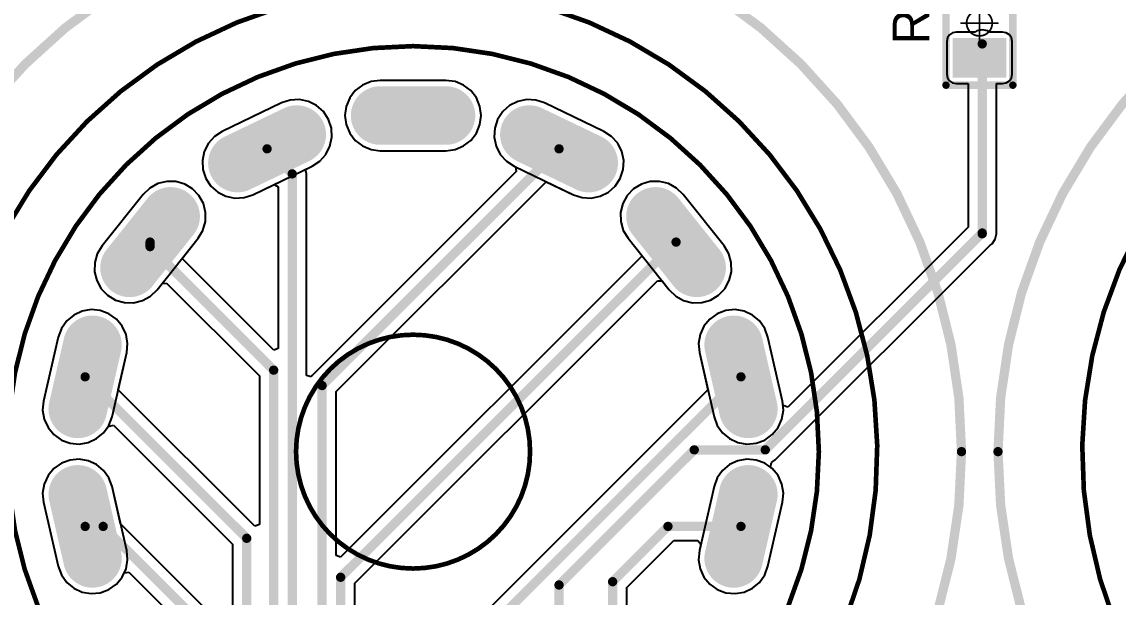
# Model space of a CAD drawing. Header units: millimetres. Extents: x 0.99 to 9.85, y 0.8 to 4.18.
# Drawn here: x 4.26 to 5.44, y 2.91 to 3.53 of the extents above; entities that cross this region are included whole.
import ezdxf

# ---------------------------------------------------------------- set-up
doc = ezdxf.new("R2010")
doc.units = ezdxf.units.MM
doc.header["$MEASUREMENT"] = 0
for name, color, linetype in [('BottomLayer', 5, 'Continuous'), ('BottomSolder', 6, 'Continuous'), ('Mechanical15', 56, 'Continuous'), ('MultiLayer', 9, 'Continuous'), ('PadHoleLayer', 156, 'Continuous'), ('TopLayer', 1, 'Continuous'), ('TopOverlay', 2, 'Continuous'), ('TopPaste', 8, 'Continuous'), ('TopSolder', 216, 'Continuous')]:
    doc.layers.add(name, color=color, linetype=linetype)

# ---------------------------------------------------------------- blocks, each defined once
blk = doc.blocks.new('R_0805_L_77')
at = {"layer": 'Mechanical15'}
for points, const_width in [([(0.0138, 0, 1), (-0.0138, 0, 1)], 0.00197), ([(-0.0005, 0.0197, 1), (0.0005, 0.0197, 1)], 0.000984), ([(-0.0202, 0, 1), (-0.0192, 0, 1)], 0.000984), ([(-0.0143, 0, 1), (-0.0133, 0, 1)], 0.000984), ([(0.0133, 0, 1), (0.0143, 0, 1)], 0.000984), ([(0.0192, 0, 1), (0.0202, 0, 1)], 0.000984), ([(-0.0005, -0.0197, 1), (0.0005, -0.0197, 1)], 0.000984)]:
    blk.add_lwpolyline(points, format="xyb", close=True, dxfattribs=dict(at, const_width=const_width))
at = {"layer": 'Mechanical15', "const_width": 0.00197}
for points in [[(0, 0.0197), (0, -0.0197)], [(-0.0197, 0), (0.0197, 0)]]:
    blk.add_lwpolyline(points, dxfattribs=at)
at = {"layer": 'TopLayer'}
for points in [[(-0.0199, -0.025), (-0.0199, 0.025), (-0.0549, -0.025), (-0.0549, 0.025)], [(0.0549, -0.025), (0.0549, 0.025), (0.0199, -0.025), (0.0199, 0.025)]]:
    blk.add_solid(points, dxfattribs=at)
at = {"layer": 'TopOverlay', "const_width": 0.008}
for points in [[(-0.0669, 0.036), (0.0669, 0.036)], [(-0.0669, 0.036), (-0.0669, -0.036)], [(0.0669, 0.036), (0.0669, -0.036)], [(-0.0669, -0.036), (0.0669, -0.036)]]:
    blk.add_lwpolyline(points, dxfattribs=at)
at = {"layer": 'TopOverlay', "const_width": 0.004}
for points in [[(-0.0689, 0.036, 1), (-0.0649, 0.036, 1)], [(-0.0689, 0.036, 1), (-0.0649, 0.036, 1)], [(0.0649, 0.036, 1), (0.0689, 0.036, 1)], [(0.0649, 0.036, 1), (0.0689, 0.036, 1)], [(-0.0689, -0.036, 1), (-0.0649, -0.036, 1)], [(-0.0689, -0.036, 1), (-0.0649, -0.036, 1)], [(0.0649, -0.036, 1), (0.0689, -0.036, 1)], [(0.0649, -0.036, 1), (0.0689, -0.036, 1)]]:
    blk.add_lwpolyline(points, format="xyb", close=True, dxfattribs=at)
at = {"layer": 'TopPaste'}
for points in [[(-0.0199, -0.025), (-0.0199, 0.025), (-0.0549, -0.025), (-0.0549, 0.025)], [(0.0549, -0.025), (0.0549, 0.025), (0.0199, -0.025), (0.0199, 0.025)]]:
    blk.add_solid(points, dxfattribs=at)
at = {"layer": 'TopSolder'}
for points in [[(-0.0159, -0.029), (-0.0159, 0.029), (-0.0589, -0.029), (-0.0589, 0.029)], [(0.0589, -0.029), (0.0589, 0.029), (0.0159, -0.029), (0.0159, 0.029)]]:
    blk.add_solid(points, dxfattribs=at)
blk = doc.blocks.new('QS30_1_98')
at = {"layer": 'BottomLayer', "const_width": 0.0551}
for points in [[(-0.0354, 0.3622), (0.0354, 0.3622)], [(-0.1252, 0.3417), (-0.1891, 0.311)], [(0.1252, 0.3417), (0.1891, 0.311)], [(-0.2611, 0.2535), (-0.3053, 0.1981)], [(0.2611, 0.2535), (0.3053, 0.1981)], [(-0.3452, 0.1151), (-0.361, 0.0461)], [(0.3452, 0.1151), (0.361, 0.0461)], [(-0.361, -0.0461), (-0.3452, -0.1151)], [(0.361, -0.0461), (0.3452, -0.1151)]]:
    blk.add_lwpolyline(points, dxfattribs=at)
at = {"layer": 'BottomLayer', "const_width": 0.0276}
for points in [[(-0.0492, 0.3622, 1), (-0.0217, 0.3622, 1)], [(0.0217, 0.3622, 1), (0.0492, 0.3622, 1)], [(-0.139, 0.3417, 1), (-0.1115, 0.3417, 1)], [(0.1115, 0.3417, 1), (0.139, 0.3417, 1)], [(-0.2029, 0.311, 1), (-0.1753, 0.311, 1)], [(0.1753, 0.311, 1), (0.2029, 0.311, 1)], [(-0.2749, 0.2535, 1), (-0.2473, 0.2535, 1)], [(0.2473, 0.2535, 1), (0.2749, 0.2535, 1)], [(-0.3191, 0.1981, 1), (-0.2915, 0.1981, 1)], [(0.2915, 0.1981, 1), (0.3191, 0.1981, 1)], [(-0.359, 0.1151, 1), (-0.3315, 0.1151, 1)], [(0.3315, 0.1151, 1), (0.359, 0.1151, 1)], [(-0.3748, 0.0461, 1), (-0.3472, 0.0461, 1)], [(0.3472, 0.0461, 1), (0.3748, 0.0461, 1)], [(-0.3748, -0.0461, 1), (-0.3472, -0.0461, 1)], [(0.3472, -0.0461, 1), (0.3748, -0.0461, 1)], [(-0.359, -0.1151, 1), (-0.3315, -0.1151, 1)], [(0.3315, -0.1151, 1), (0.359, -0.1151, 1)]]:
    blk.add_lwpolyline(points, format="xyb", close=True, dxfattribs=at)
at = {"layer": 'BottomSolder', "const_width": 0.0631}
for points in [[(-0.0354, 0.3622), (0.0354, 0.3622)], [(-0.1252, 0.3417), (-0.1891, 0.311)], [(0.1252, 0.3417), (0.1891, 0.311)], [(-0.2611, 0.2535), (-0.3053, 0.1981)], [(0.2611, 0.2535), (0.3053, 0.1981)], [(-0.3452, 0.1151), (-0.361, 0.0461)], [(0.3452, 0.1151), (0.361, 0.0461)], [(-0.361, -0.0461), (-0.3452, -0.1151)], [(0.361, -0.0461), (0.3452, -0.1151)]]:
    blk.add_lwpolyline(points, dxfattribs=at)
at = {"layer": 'BottomSolder', "const_width": 0.0316}
for points in [[(-0.0512, 0.3622, 1), (-0.0197, 0.3622, 1)], [(0.0197, 0.3622, 1), (0.0512, 0.3622, 1)], [(-0.141, 0.3417, 1), (-0.1095, 0.3417, 1)], [(0.1095, 0.3417, 1), (0.141, 0.3417, 1)], [(-0.2049, 0.311, 1), (-0.1733, 0.311, 1)], [(0.1733, 0.311, 1), (0.2049, 0.311, 1)], [(-0.2769, 0.2535, 1), (-0.2453, 0.2535, 1)], [(0.2453, 0.2535, 1), (0.2769, 0.2535, 1)], [(-0.3211, 0.1981, 1), (-0.2895, 0.1981, 1)], [(0.2895, 0.1981, 1), (0.3211, 0.1981, 1)], [(-0.361, 0.1151, 1), (-0.3295, 0.1151, 1)], [(0.3295, 0.1151, 1), (0.361, 0.1151, 1)], [(-0.3768, 0.0461, 1), (-0.3452, 0.0461, 1)], [(0.3452, 0.0461, 1), (0.3768, 0.0461, 1)], [(-0.3768, -0.0461, 1), (-0.3452, -0.0461, 1)], [(0.3452, -0.0461, 1), (0.3768, -0.0461, 1)], [(-0.361, -0.1151, 1), (-0.3295, -0.1151, 1)], [(0.3295, -0.1151, 1), (0.361, -0.1151, 1)]]:
    blk.add_lwpolyline(points, format="xyb", close=True, dxfattribs=at)
at = {"layer": 'MultiLayer', "const_width": 0.0551}
for points in [[(-0.0354, 0.3622), (0.0354, 0.3622)], [(-0.1252, 0.3417), (-0.1891, 0.311)], [(0.1252, 0.3417), (0.1891, 0.311)], [(-0.2611, 0.2535), (-0.3053, 0.1981)], [(0.2611, 0.2535), (0.3053, 0.1981)], [(-0.3452, 0.1151), (-0.361, 0.0461)], [(0.3452, 0.1151), (0.361, 0.0461)], [(-0.361, -0.0461), (-0.3452, -0.1151)], [(0.361, -0.0461), (0.3452, -0.1151)]]:
    blk.add_lwpolyline(points, dxfattribs=at)
at = {"layer": 'MultiLayer', "const_width": 0.0276}
for points in [[(-0.0492, 0.3622, 1), (-0.0217, 0.3622, 1)], [(0.0217, 0.3622, 1), (0.0492, 0.3622, 1)], [(-0.139, 0.3417, 1), (-0.1115, 0.3417, 1)], [(0.1115, 0.3417, 1), (0.139, 0.3417, 1)], [(-0.2029, 0.311, 1), (-0.1753, 0.311, 1)], [(0.1753, 0.311, 1), (0.2029, 0.311, 1)], [(-0.2749, 0.2535, 1), (-0.2473, 0.2535, 1)], [(0.2473, 0.2535, 1), (0.2749, 0.2535, 1)], [(-0.3191, 0.1981, 1), (-0.2915, 0.1981, 1)], [(0.2915, 0.1981, 1), (0.3191, 0.1981, 1)], [(-0.359, 0.1151, 1), (-0.3315, 0.1151, 1)], [(0.3315, 0.1151, 1), (0.359, 0.1151, 1)], [(-0.3748, 0.0461, 1), (-0.3472, 0.0461, 1)], [(0.3472, 0.0461, 1), (0.3748, 0.0461, 1)], [(-0.3748, -0.0461, 1), (-0.3472, -0.0461, 1)], [(0.3472, -0.0461, 1), (0.3748, -0.0461, 1)], [(-0.359, -0.1151, 1), (-0.3315, -0.1151, 1)], [(0.3315, -0.1151, 1), (0.359, -0.1151, 1)]]:
    blk.add_lwpolyline(points, format="xyb", close=True, dxfattribs=at)
at = {"layer": 'PadHoleLayer', "const_width": 0.00787}
for points in [[(0.0374, 0.3504), (-0.0374, 0.3504, -1), (-0.0374, 0.374), (0.0374, 0.374, -1)], [(-0.196, 0.3207), (-0.1286, 0.3532, -1), (-0.1183, 0.3319), (-0.1857, 0.2995, -1)], [(0.1857, 0.2995), (0.1183, 0.3319, -1), (0.1286, 0.3532), (0.196, 0.3207, -1)], [(-0.3157, 0.204), (-0.2691, 0.2624, -1), (-0.2506, 0.2477), (-0.2973, 0.1892, -1)], [(0.2973, 0.1892), (0.2506, 0.2477, -1), (0.2691, 0.2624), (0.3157, 0.204, -1)], [(-0.373, 0.0468), (-0.3563, 0.1197, -1), (-0.3333, 0.1144), (-0.3499, 0.0415, -1)], [(0.3521, 0.0414), (0.3314, 0.1133, -1), (0.3541, 0.1198), (0.3748, 0.0479, -1)], [(-0.3563, -0.1197), (-0.373, -0.0468, -1), (-0.3499, -0.0415), (-0.3333, -0.1144, -1)], [(0.3333, -0.1144), (0.3499, -0.0415, -1), (0.373, -0.0468), (0.3563, -0.1197, -1)]]:
    blk.add_lwpolyline(points, format="xyb", close=True, dxfattribs=at)
at = {"layer": 'TopLayer', "const_width": 0.0551}
for points in [[(-0.0354, 0.3622), (0.0354, 0.3622)], [(-0.1252, 0.3417), (-0.1891, 0.311)], [(0.1252, 0.3417), (0.1891, 0.311)], [(-0.2611, 0.2535), (-0.3053, 0.1981)], [(0.2611, 0.2535), (0.3053, 0.1981)], [(-0.3452, 0.1151), (-0.361, 0.0461)], [(0.3452, 0.1151), (0.361, 0.0461)], [(-0.361, -0.0461), (-0.3452, -0.1151)], [(0.361, -0.0461), (0.3452, -0.1151)]]:
    blk.add_lwpolyline(points, dxfattribs=at)
at = {"layer": 'TopLayer', "const_width": 0.0276}
for points in [[(-0.0492, 0.3622, 1), (-0.0217, 0.3622, 1)], [(0.0217, 0.3622, 1), (0.0492, 0.3622, 1)], [(-0.139, 0.3417, 1), (-0.1115, 0.3417, 1)], [(0.1115, 0.3417, 1), (0.139, 0.3417, 1)], [(-0.2029, 0.311, 1), (-0.1753, 0.311, 1)], [(0.1753, 0.311, 1), (0.2029, 0.311, 1)], [(-0.2749, 0.2535, 1), (-0.2473, 0.2535, 1)], [(0.2473, 0.2535, 1), (0.2749, 0.2535, 1)], [(-0.3191, 0.1981, 1), (-0.2915, 0.1981, 1)], [(0.2915, 0.1981, 1), (0.3191, 0.1981, 1)], [(-0.359, 0.1151, 1), (-0.3315, 0.1151, 1)], [(0.3315, 0.1151, 1), (0.359, 0.1151, 1)], [(-0.3748, 0.0461, 1), (-0.3472, 0.0461, 1)], [(0.3472, 0.0461, 1), (0.3748, 0.0461, 1)], [(-0.3748, -0.0461, 1), (-0.3472, -0.0461, 1)], [(0.3472, -0.0461, 1), (0.3748, -0.0461, 1)], [(-0.359, -0.1151, 1), (-0.3315, -0.1151, 1)], [(0.3315, -0.1151, 1), (0.359, -0.1151, 1)]]:
    blk.add_lwpolyline(points, format="xyb", close=True, dxfattribs=at)
at = {"layer": 'TopOverlay'}
for points, const_width in [([(0.5906, 0, 1), (-0.5906, 0, 1)], 0.01), ([(0.437, 0, 1), (-0.437, 0, 1)], 0.005), ([(0.126, 0, 1), (-0.126, 0, 1)], 0.005), ([(-0.1272, 0, 1), (-0.1247, 0, 1)], 0.0025), ([(0.1247, 0, 1), (0.1272, 0, 1)], 0.0025), ([(0.4358, 0, 1), (0.4383, 0, 1)], 0.0025), ([(0.5881, 0, 1), (0.5931, 0, 1)], 0.005)]:
    blk.add_lwpolyline(points, format="xyb", close=True, dxfattribs=dict(at, const_width=const_width))
at = {"layer": 'TopOverlay', "const_width": 0.005}
blk.add_lwpolyline([(-0.1569, -0.4747, -6.211314), (0.1569, -0.4747)], format="xyb", dxfattribs=at)
at = {"layer": 'TopSolder', "const_width": 0.0631}
for points in [[(-0.0354, 0.3622), (0.0354, 0.3622)], [(-0.1252, 0.3417), (-0.1891, 0.311)], [(0.1252, 0.3417), (0.1891, 0.311)], [(-0.2611, 0.2535), (-0.3053, 0.1981)], [(0.2611, 0.2535), (0.3053, 0.1981)], [(-0.3452, 0.1151), (-0.361, 0.0461)], [(0.3452, 0.1151), (0.361, 0.0461)], [(-0.361, -0.0461), (-0.3452, -0.1151)], [(0.361, -0.0461), (0.3452, -0.1151)]]:
    blk.add_lwpolyline(points, dxfattribs=at)
at = {"layer": 'TopSolder', "const_width": 0.0316}
for points in [[(-0.0512, 0.3622, 1), (-0.0197, 0.3622, 1)], [(0.0197, 0.3622, 1), (0.0512, 0.3622, 1)], [(-0.141, 0.3417, 1), (-0.1095, 0.3417, 1)], [(0.1095, 0.3417, 1), (0.141, 0.3417, 1)], [(-0.2049, 0.311, 1), (-0.1733, 0.311, 1)], [(0.1733, 0.311, 1), (0.2049, 0.311, 1)], [(-0.2769, 0.2535, 1), (-0.2453, 0.2535, 1)], [(0.2453, 0.2535, 1), (0.2769, 0.2535, 1)], [(-0.3211, 0.1981, 1), (-0.2895, 0.1981, 1)], [(0.2895, 0.1981, 1), (0.3211, 0.1981, 1)], [(-0.361, 0.1151, 1), (-0.3295, 0.1151, 1)], [(0.3295, 0.1151, 1), (0.361, 0.1151, 1)], [(-0.3768, 0.0461, 1), (-0.3452, 0.0461, 1)], [(0.3452, 0.0461, 1), (0.3768, 0.0461, 1)], [(-0.3768, -0.0461, 1), (-0.3452, -0.0461, 1)], [(0.3452, -0.0461, 1), (0.3768, -0.0461, 1)], [(-0.361, -0.1151, 1), (-0.3295, -0.1151, 1)], [(0.3295, -0.1151, 1), (0.361, -0.1151, 1)]]:
    blk.add_lwpolyline(points, format="xyb", close=True, dxfattribs=at)
blk = doc.blocks.new('QS30_1_99')
at = {"layer": 'TopOverlay'}
for points, const_width in [([(0.5906, 0, 1), (-0.5906, 0, 1)], 0.01), ([(-0.5931, 0, 1), (-0.5881, 0, 1)], 0.005)]:
    blk.add_lwpolyline(points, format="xyb", close=True, dxfattribs=dict(at, const_width=const_width))
at = {"layer": 'TopOverlay', "const_width": 0.005}
blk.add_lwpolyline([(-0.1569, -0.4747, -6.211314), (0.1569, -0.4747)], format="xyb", dxfattribs=at)

msp = doc.modelspace()

# ---------------------------------------------------------------- linework, layer by layer
at = {"layer": 'BottomLayer'}
for p, q in [((4.6267, 3.4622), (4.6189, 3.4562)), ((4.6359, 3.466), (4.6267, 3.4622)), ((4.6457, 3.4673), (4.6359, 3.466)), ((4.7165, 3.4673), (4.6457, 3.4673)), ((4.7263, 3.466), (4.7165, 3.4673)), ((4.7355, 3.4622), (4.7263, 3.466)), ((4.7433, 3.4562), (4.7355, 3.4622)), ((4.6129, 3.4483), (4.6091, 3.4392)), ((4.6189, 3.4562), (4.6129, 3.4483)), ((4.7493, 3.4483), (4.7433, 3.4562)), ((4.7531, 3.4392), (4.7493, 3.4483)), ((4.5394, 3.443), (4.4756, 3.4123)), ((4.5488, 3.4461), (4.5394, 3.443)), ((4.5587, 3.4467), (4.5488, 3.4461)), ((4.5684, 3.4446), (4.5587, 3.4467)), ((4.5772, 3.4402), (4.5684, 3.4446)), ((4.5846, 3.4336), (4.5772, 3.4402)), ((4.6091, 3.4392), (4.6078, 3.4294)), ((4.7544, 3.4294), (4.7531, 3.4392)), ((4.785, 3.4402), (4.7776, 3.4336)), ((4.7938, 3.4446), (4.785, 3.4402)), ((4.8035, 3.4467), (4.7938, 3.4446)), ((4.8134, 3.4461), (4.8035, 3.4467)), ((4.8228, 3.443), (4.8134, 3.4461)), ((4.8866, 3.4123), (4.8228, 3.443)), ((4.59, 3.4253), (4.5846, 3.4336)), ((4.5931, 3.4159), (4.59, 3.4253)), ((4.6078, 3.4294), (4.6091, 3.4196)), ((4.7531, 3.4196), (4.7544, 3.4294)), ((4.7722, 3.4253), (4.7691, 3.4159)), ((4.7776, 3.4336), (4.7722, 3.4253)), ((4.4756, 3.4123), (4.4673, 3.4068)), ((4.5936, 3.4061), (4.5931, 3.4159)), ((4.6091, 3.4196), (4.6129, 3.4104)), ((4.7493, 3.4104), (4.7531, 3.4196)), ((4.7691, 3.4159), (4.7686, 3.4061)), ((4.8949, 3.4068), (4.8866, 3.4123)), ((4.4673, 3.4068), (4.4607, 3.3995)), ((4.5916, 3.3964), (4.5936, 3.4061)), ((4.6129, 3.4104), (4.6189, 3.4026)), ((4.6189, 3.4026), (4.6267, 3.3966)), ((4.7355, 3.3966), (4.7433, 3.4026)), ((4.7433, 3.4026), (4.7493, 3.4104)), ((4.7686, 3.4061), (4.7706, 3.3964)), ((4.9015, 3.3995), (4.8949, 3.4068)), ((4.4563, 3.3906), (4.4542, 3.381)), ((4.4607, 3.3995), (4.4563, 3.3906)), ((4.5872, 3.3875), (4.5916, 3.3964)), ((4.6267, 3.3966), (4.6359, 3.3928)), ((4.6359, 3.3928), (4.6457, 3.3915)), ((4.6457, 3.3915), (4.7165, 3.3915)), ((4.7165, 3.3915), (4.7263, 3.3928)), ((4.7263, 3.3928), (4.7355, 3.3966)), ((4.7706, 3.3964), (4.775, 3.3875)), ((4.9059, 3.3906), (4.9015, 3.3995)), ((4.908, 3.381), (4.9059, 3.3906)), ((4.4542, 3.381), (4.4548, 3.3711)), ((4.5723, 3.3748), (4.5806, 3.3802)), ((4.5806, 3.3802), (4.5872, 3.3875)), ((4.775, 3.3875), (4.7816, 3.3802)), ((4.7816, 3.3802), (4.7899, 3.3748)), ((4.9074, 3.3711), (4.908, 3.381)), ((4.4548, 3.3711), (4.4579, 3.3617)), ((4.5085, 3.344), (4.5723, 3.3748)), ((4.7899, 3.3748), (4.8537, 3.344)), ((4.9043, 3.3617), (4.9074, 3.3711)), ((4.4062, 3.356), (4.3975, 3.3512)), ((4.4158, 3.3584), (4.4062, 3.356)), ((4.4257, 3.3582), (4.4158, 3.3584)), ((4.4352, 3.3554), (4.4257, 3.3582)), ((4.4436, 3.3503), (4.4352, 3.3554)), ((4.4579, 3.3617), (4.4633, 3.3534)), ((4.4633, 3.3534), (4.4707, 3.3468)), ((4.8915, 3.3468), (4.8989, 3.3534)), ((4.8989, 3.3534), (4.9043, 3.3617)), ((4.927, 3.3554), (4.9186, 3.3503)), ((4.9365, 3.3582), (4.927, 3.3554)), ((4.9464, 3.3584), (4.9365, 3.3582)), ((4.956, 3.356), (4.9464, 3.3584)), ((4.9647, 3.3512), (4.956, 3.356)), ((4.3904, 3.3443), (4.3462, 3.2889)), ((4.3975, 3.3512), (4.3904, 3.3443)), ((4.4505, 3.3432), (4.4436, 3.3503)), ((4.4553, 3.3345), (4.4505, 3.3432)), ((4.4707, 3.3468), (4.4795, 3.3424)), ((4.4795, 3.3424), (4.4892, 3.3404)), ((4.4892, 3.3404), (4.4991, 3.3409)), ((4.4991, 3.3409), (4.5085, 3.344)), ((4.8537, 3.344), (4.8631, 3.3409)), ((4.8631, 3.3409), (4.873, 3.3404)), ((4.873, 3.3404), (4.8827, 3.3424)), ((4.8827, 3.3424), (4.8915, 3.3468)), ((4.9117, 3.3432), (4.9069, 3.3345)), ((4.9186, 3.3503), (4.9117, 3.3432)), ((4.9718, 3.3443), (4.9647, 3.3512)), ((5.016, 3.2889), (4.9718, 3.3443)), ((4.4577, 3.3249), (4.4553, 3.3345)), ((4.9069, 3.3345), (4.9045, 3.3249)), ((4.4575, 3.3151), (4.4577, 3.3249)), ((4.9045, 3.3249), (4.9047, 3.3151)), ((4.4496, 3.2971), (4.4547, 3.3056)), ((4.4547, 3.3056), (4.4575, 3.3151)), ((4.9047, 3.3151), (4.9075, 3.3056)), ((4.9075, 3.3056), (4.9126, 3.2971)), ((4.4054, 3.2417), (4.4496, 3.2971)), ((4.9126, 3.2971), (4.9568, 3.2417)), ((4.3462, 3.2889), (4.3411, 3.2805)), ((5.0211, 3.2805), (5.016, 3.2889)), ((4.3384, 3.2709), (4.3382, 3.2611)), ((4.3411, 3.2805), (4.3384, 3.2709)), ((5.0238, 3.2709), (5.0211, 3.2805)), ((5.024, 3.2611), (5.0238, 3.2709)), ((4.3382, 3.2611), (4.3406, 3.2515)), ((5.0216, 3.2515), (5.024, 3.2611)), ((4.3406, 3.2515), (4.3453, 3.2428)), ((5.0169, 3.2428), (5.0216, 3.2515)), ((4.3453, 3.2428), (4.3522, 3.2357)), ((4.3522, 3.2357), (4.3607, 3.2306)), ((4.3897, 3.23), (4.3983, 3.2348)), ((4.3983, 3.2348), (4.4054, 3.2417)), ((4.9568, 3.2417), (4.9639, 3.2348)), ((4.9639, 3.2348), (4.9725, 3.23)), ((5.0015, 3.2306), (5.01, 3.2357)), ((5.01, 3.2357), (5.0169, 3.2428)), ((4.3607, 3.2306), (4.3702, 3.2278)), ((4.3702, 3.2278), (4.3801, 3.2277)), ((4.3801, 3.2277), (4.3897, 3.23)), ((4.9725, 3.23), (4.9821, 3.2277)), ((4.9821, 3.2277), (4.992, 3.2278)), ((4.992, 3.2278), (5.0015, 3.2306)), ((4.3157, 3.2144), (4.3081, 3.2081)), ((4.3247, 3.2185), (4.3157, 3.2144)), ((4.3344, 3.2202), (4.3247, 3.2185)), ((4.3443, 3.2192), (4.3344, 3.2202)), ((4.3536, 3.2158), (4.3443, 3.2192)), ((4.3616, 3.2101), (4.3536, 3.2158)), ((5.0086, 3.2158), (5.0006, 3.2101)), ((5.0179, 3.2192), (5.0086, 3.2158)), ((5.0278, 3.2202), (5.0179, 3.2192)), ((5.0375, 3.2185), (5.0278, 3.2202)), ((5.0465, 3.2144), (5.0375, 3.2185)), ((5.0541, 3.2081), (5.0465, 3.2144)), ((4.3024, 3.2), (4.2989, 3.1907)), ((4.3081, 3.2081), (4.3024, 3.2)), ((4.3679, 3.2025), (4.3616, 3.2101)), ((4.3721, 3.1935), (4.3679, 3.2025)), ((4.9943, 3.2025), (4.9901, 3.1935)), ((5.0006, 3.2101), (4.9943, 3.2025)), ((5.0598, 3.2), (5.0541, 3.2081)), ((5.0633, 3.1907), (5.0598, 3.2)), ((4.2989, 3.1907), (4.2832, 3.1217)), ((4.3737, 3.1837), (4.3721, 3.1935)), ((4.9901, 3.1935), (4.9885, 3.1837)), ((5.079, 3.1217), (5.0633, 3.1907)), ((4.3728, 3.1739), (4.3737, 3.1837)), ((4.9885, 3.1837), (4.9894, 3.1739)), ((4.357, 3.1048), (4.3728, 3.1739)), ((4.9894, 3.1739), (5.0052, 3.1048)), ((4.2832, 3.1217), (4.2822, 3.1118)), ((5.08, 3.1118), (5.079, 3.1217)), ((4.2822, 3.1118), (4.2839, 3.1021)), ((4.3536, 3.0955), (4.357, 3.1048)), ((5.0052, 3.1048), (5.0086, 3.0955)), ((5.0783, 3.1021), (5.08, 3.1118)), ((4.2839, 3.1021), (4.288, 3.0931)), ((4.288, 3.0931), (4.2943, 3.0855)), ((4.3479, 3.0875), (4.3536, 3.0955)), ((5.0086, 3.0955), (5.0143, 3.0875)), ((5.0679, 3.0855), (5.0742, 3.0931)), ((5.0742, 3.0931), (5.0783, 3.1021)), ((4.2943, 3.0855), (4.3024, 3.0797)), ((4.3313, 3.077), (4.3402, 3.0812)), ((4.3402, 3.0812), (4.3479, 3.0875)), ((5.0143, 3.0875), (5.022, 3.0812)), ((5.022, 3.0812), (5.0309, 3.077)), ((5.0598, 3.0797), (5.0679, 3.0855)), ((4.3024, 3.0797), (4.3117, 3.0763)), ((4.3117, 3.0763), (4.3215, 3.0754)), ((4.3215, 3.0754), (4.3313, 3.077)), ((5.0309, 3.077), (5.0407, 3.0754)), ((5.0407, 3.0754), (5.0505, 3.0763)), ((5.0505, 3.0763), (5.0598, 3.0797)), ((4.3117, 3.0581), (4.3024, 3.0546)), ((4.3215, 3.059), (4.3117, 3.0581)), ((4.3313, 3.0573), (4.3215, 3.059)), ((4.3402, 3.0532), (4.3313, 3.0573)), ((5.0309, 3.0573), (5.022, 3.0532)), ((5.0407, 3.059), (5.0309, 3.0573)), ((5.0505, 3.0581), (5.0407, 3.059)), ((5.0598, 3.0546), (5.0505, 3.0581)), ((4.2943, 3.0489), (4.288, 3.0413)), ((4.3024, 3.0546), (4.2943, 3.0489)), ((4.3479, 3.0469), (4.3402, 3.0532)), ((4.3536, 3.0388), (4.3479, 3.0469)), ((5.0143, 3.0469), (5.0086, 3.0388)), ((5.022, 3.0532), (5.0143, 3.0469)), ((5.0679, 3.0489), (5.0598, 3.0546)), ((5.0742, 3.0413), (5.0679, 3.0489)), ((4.288, 3.0413), (4.2839, 3.0323)), ((4.357, 3.0295), (4.3536, 3.0388)), ((5.0086, 3.0388), (5.0052, 3.0295)), ((5.0783, 3.0323), (5.0742, 3.0413)), ((4.2839, 3.0323), (4.2822, 3.0225)), ((4.2822, 3.0225), (4.2832, 3.0127)), ((4.3728, 2.9605), (4.357, 3.0295)), ((5.0052, 3.0295), (4.9894, 2.9605)), ((5.08, 3.0225), (5.0783, 3.0323)), ((5.079, 3.0127), (5.08, 3.0225)), ((4.2832, 3.0127), (4.2989, 2.9436)), ((5.0633, 2.9436), (5.079, 3.0127)), ((4.3737, 2.9506), (4.3728, 2.9605)), ((4.9894, 2.9605), (4.9885, 2.9506)), ((4.2989, 2.9436), (4.3024, 2.9343)), ((4.3679, 2.9319), (4.3721, 2.9409)), ((4.3721, 2.9409), (4.3737, 2.9506)), ((4.9885, 2.9506), (4.9901, 2.9409)), ((4.9901, 2.9409), (4.9943, 2.9319)), ((5.0598, 2.9343), (5.0633, 2.9436)), ((4.3024, 2.9343), (4.3081, 2.9263)), ((4.3616, 2.9243), (4.3679, 2.9319)), ((4.9943, 2.9319), (5.0006, 2.9243)), ((5.0541, 2.9263), (5.0598, 2.9343)), ((4.3081, 2.9263), (4.3157, 2.92)), ((4.3157, 2.92), (4.3247, 2.9158)), ((4.3247, 2.9158), (4.3344, 2.9142)), ((4.3443, 2.9151), (4.3536, 2.9185)), ((4.3536, 2.9185), (4.3616, 2.9243)), ((5.0006, 2.9243), (5.0086, 2.9185)), ((5.0086, 2.9185), (5.0179, 2.9151)), ((5.0278, 2.9142), (5.0375, 2.9158)), ((5.0375, 2.9158), (5.0465, 2.92)), ((5.0465, 2.92), (5.0541, 2.9263)), ((4.3344, 2.9142), (4.3443, 2.9151)), ((5.0179, 2.9151), (5.0278, 2.9142))]:
    msp.add_line(p, q, dxfattribs=at)
at = {"layer": 'TopLayer'}
for p, q in [((5.2621, 3.5185), (5.2588, 3.5163)), ((5.266, 3.5193), (5.2621, 3.5185)), ((5.286, 3.5193), (5.266, 3.5193)), ((5.2882, 3.5207), (5.286, 3.5193)), ((5.294, 3.5219), (5.2882, 3.5207)), ((5.2999, 3.5207), (5.294, 3.5219)), ((5.302, 3.5193), (5.2999, 3.5207)), ((5.316, 3.5193), (5.302, 3.5193)), ((5.3199, 3.5185), (5.316, 3.5193)), ((5.3232, 3.5163), (5.3199, 3.5185)), ((5.2566, 3.513), (5.2558, 3.5091)), ((5.2558, 3.5091), (5.2558, 3.4741)), ((5.2588, 3.5163), (5.2566, 3.513)), ((5.3254, 3.513), (5.3232, 3.5163)), ((5.3262, 3.5091), (5.3254, 3.513)), ((5.3262, 3.4741), (5.3262, 3.5091)), ((5.2558, 3.4741), (5.2566, 3.4702)), ((5.3254, 3.4702), (5.3262, 3.4741)), ((4.6267, 3.4622), (4.6189, 3.4562)), ((4.6359, 3.466), (4.6267, 3.4622)), ((4.6457, 3.4673), (4.6359, 3.466)), ((4.7165, 3.4673), (4.6457, 3.4673)), ((4.7263, 3.466), (4.7165, 3.4673)), ((4.7355, 3.4622), (4.7263, 3.466)), ((4.7433, 3.4562), (4.7355, 3.4622)), ((5.2566, 3.4702), (5.2588, 3.4669)), ((5.2588, 3.4669), (5.2621, 3.4647)), ((5.2621, 3.4647), (5.266, 3.4639)), ((5.266, 3.4639), (5.2787, 3.4639)), ((5.2787, 3.4639), (5.2787, 3.3091)), ((5.3093, 3.302), (5.3093, 3.4639)), ((5.3093, 3.4639), (5.316, 3.4639)), ((5.316, 3.4639), (5.3199, 3.4647)), ((5.3199, 3.4647), (5.3232, 3.4669)), ((5.3232, 3.4669), (5.3254, 3.4702)), ((4.6129, 3.4483), (4.6091, 3.4392)), ((4.6189, 3.4562), (4.6129, 3.4483)), ((4.7493, 3.4483), (4.7433, 3.4562)), ((4.7531, 3.4392), (4.7493, 3.4483)), ((4.5394, 3.443), (4.4756, 3.4123)), ((4.5488, 3.4461), (4.5394, 3.443)), ((4.5587, 3.4467), (4.5488, 3.4461)), ((4.5684, 3.4446), (4.5587, 3.4467)), ((4.5772, 3.4402), (4.5684, 3.4446)), ((4.5846, 3.4336), (4.5772, 3.4402)), ((4.6091, 3.4392), (4.6078, 3.4294)), ((4.7544, 3.4294), (4.7531, 3.4392)), ((4.785, 3.4402), (4.7776, 3.4336)), ((4.7938, 3.4446), (4.785, 3.4402)), ((4.8035, 3.4467), (4.7938, 3.4446)), ((4.8134, 3.4461), (4.8035, 3.4467)), ((4.8228, 3.443), (4.8134, 3.4461)), ((4.8866, 3.4123), (4.8228, 3.443)), ((4.59, 3.4253), (4.5846, 3.4336)), ((4.5931, 3.4159), (4.59, 3.4253)), ((4.6078, 3.4294), (4.6091, 3.4196)), ((4.7531, 3.4196), (4.7544, 3.4294)), ((4.7722, 3.4253), (4.7691, 3.4159)), ((4.7776, 3.4336), (4.7722, 3.4253)), ((4.4756, 3.4123), (4.4673, 3.4068)), ((4.5936, 3.4061), (4.5931, 3.4159)), ((4.6091, 3.4196), (4.6129, 3.4104)), ((4.7493, 3.4104), (4.7531, 3.4196)), ((4.7691, 3.4159), (4.7686, 3.4061)), ((4.8949, 3.4068), (4.8866, 3.4123)), ((4.4673, 3.4068), (4.4607, 3.3995)), ((4.5916, 3.3964), (4.5936, 3.4061)), ((4.6129, 3.4104), (4.6189, 3.4026)), ((4.6189, 3.4026), (4.6267, 3.3966)), ((4.7355, 3.3966), (4.7433, 3.4026)), ((4.7433, 3.4026), (4.7493, 3.4104)), ((4.7686, 3.4061), (4.7706, 3.3964)), ((4.9015, 3.3995), (4.8949, 3.4068)), ((4.4563, 3.3906), (4.4542, 3.381)), ((4.4607, 3.3995), (4.4563, 3.3906)), ((4.5872, 3.3875), (4.5916, 3.3964)), ((4.6267, 3.3966), (4.6359, 3.3928)), ((4.6359, 3.3928), (4.6457, 3.3915)), ((4.6457, 3.3915), (4.7165, 3.3915)), ((4.7165, 3.3915), (4.7263, 3.3928)), ((4.7263, 3.3928), (4.7355, 3.3966)), ((4.7706, 3.3964), (4.775, 3.3875)), ((4.9059, 3.3906), (4.9015, 3.3995)), ((4.908, 3.381), (4.9059, 3.3906)), ((4.4542, 3.381), (4.4548, 3.3711)), ((4.5723, 3.3748), (4.5806, 3.3802)), ((4.5806, 3.3802), (4.5872, 3.3875)), ((4.775, 3.3875), (4.7816, 3.3802)), ((4.7816, 3.3802), (4.7899, 3.3748)), ((4.9074, 3.3711), (4.908, 3.381)), ((4.4548, 3.3711), (4.4579, 3.3617)), ((4.5653, 3.3714), (4.5723, 3.3748)), ((4.5663, 3.3665), (4.5653, 3.3714)), ((4.5663, 3.1492), (4.5663, 3.3665)), ((4.7922, 3.3691), (4.5723, 3.1492)), ((4.7899, 3.3748), (4.7914, 3.374)), ((4.7914, 3.374), (4.7922, 3.3691)), ((4.9043, 3.3617), (4.9074, 3.3711)), ((4.4062, 3.356), (4.3975, 3.3512)), ((4.4158, 3.3584), (4.4062, 3.356)), ((4.4257, 3.3582), (4.4158, 3.3584)), ((4.4352, 3.3554), (4.4257, 3.3582)), ((4.4436, 3.3503), (4.4352, 3.3554)), ((4.4579, 3.3617), (4.4633, 3.3534)), ((4.4633, 3.3534), (4.4707, 3.3468)), ((4.5085, 3.344), (4.5315, 3.3551)), ((4.5315, 3.3551), (4.5357, 3.3524)), ((4.5357, 3.3524), (4.5357, 3.1785)), ((4.5984, 3.132), (4.8245, 3.3581)), ((4.8245, 3.3581), (4.8537, 3.344)), ((4.8915, 3.3468), (4.8989, 3.3534)), ((4.8989, 3.3534), (4.9043, 3.3617)), ((4.927, 3.3554), (4.9186, 3.3503)), ((4.9365, 3.3582), (4.927, 3.3554)), ((4.9464, 3.3584), (4.9365, 3.3582)), ((4.956, 3.356), (4.9464, 3.3584)), ((4.9647, 3.3512), (4.956, 3.356)), ((4.3904, 3.3443), (4.3462, 3.2889)), ((4.3975, 3.3512), (4.3904, 3.3443)), ((4.4505, 3.3432), (4.4436, 3.3503)), ((4.4553, 3.3345), (4.4505, 3.3432)), ((4.4707, 3.3468), (4.4795, 3.3424)), ((4.4795, 3.3424), (4.4892, 3.3404)), ((4.4892, 3.3404), (4.4991, 3.3409)), ((4.4991, 3.3409), (4.5085, 3.344)), ((4.8537, 3.344), (4.8631, 3.3409)), ((4.8631, 3.3409), (4.873, 3.3404)), ((4.873, 3.3404), (4.8827, 3.3424)), ((4.8827, 3.3424), (4.8915, 3.3468)), ((4.9117, 3.3432), (4.9069, 3.3345)), ((4.9186, 3.3503), (4.9117, 3.3432)), ((4.9718, 3.3443), (4.9647, 3.3512)), ((5.016, 3.2889), (4.9718, 3.3443)), ((4.4577, 3.3249), (4.4553, 3.3345)), ((4.9069, 3.3345), (4.9045, 3.3249)), ((4.4575, 3.3151), (4.4577, 3.3249)), ((4.9045, 3.3249), (4.9047, 3.3151)), ((4.4496, 3.2971), (4.4547, 3.3056)), ((4.4547, 3.3056), (4.4575, 3.3151)), ((4.9047, 3.3151), (4.9075, 3.3056)), ((4.9075, 3.3056), (4.9126, 3.2971)), ((5.2787, 3.3091), (5.0847, 3.1151)), ((4.4323, 3.2753), (4.4496, 3.2971)), ((4.9126, 3.2971), (4.9277, 3.2781)), ((5.3048, 3.2912), (5.3081, 3.2962)), ((5.3081, 3.2962), (5.3093, 3.302)), ((4.3462, 3.2889), (4.3411, 3.2805)), ((5.0211, 3.2805), (5.016, 3.2889)), ((5.0712, 3.0583), (5.3025, 3.2896)), ((5.3025, 3.2896), (5.3048, 3.2912)), ((4.3384, 3.2709), (4.3382, 3.2611)), ((4.3411, 3.2805), (4.3384, 3.2709)), ((4.5311, 3.1765), (4.4323, 3.2753)), ((4.9277, 3.2781), (4.603, 2.9534)), ((5.0238, 3.2709), (5.0211, 3.2805)), ((5.024, 3.2611), (5.0238, 3.2709)), ((4.3382, 3.2611), (4.3406, 3.2515)), ((5.0216, 3.2515), (5.024, 3.2611)), ((4.3406, 3.2515), (4.3453, 3.2428)), ((4.4054, 3.2417), (4.4108, 3.2483)), ((4.4108, 3.2483), (4.4157, 3.2486)), ((4.4157, 3.2486), (4.5157, 3.1487)), ((4.6184, 2.9255), (4.9443, 3.2514)), ((4.9443, 3.2514), (4.9493, 3.2511)), ((4.9493, 3.2511), (4.9568, 3.2417)), ((5.0169, 3.2428), (5.0216, 3.2515)), ((4.3453, 3.2428), (4.3522, 3.2357)), ((4.3522, 3.2357), (4.3607, 3.2306)), ((4.3897, 3.23), (4.3983, 3.2348)), ((4.3983, 3.2348), (4.4054, 3.2417)), ((4.9568, 3.2417), (4.9639, 3.2348)), ((4.9639, 3.2348), (4.9725, 3.23)), ((5.0015, 3.2306), (5.01, 3.2357)), ((5.01, 3.2357), (5.0169, 3.2428)), ((4.3607, 3.2306), (4.3702, 3.2278)), ((4.3702, 3.2278), (4.3801, 3.2277)), ((4.3801, 3.2277), (4.3897, 3.23)), ((4.9725, 3.23), (4.9821, 3.2277)), ((4.9821, 3.2277), (4.992, 3.2278)), ((4.992, 3.2278), (5.0015, 3.2306)), ((4.3157, 3.2144), (4.3081, 3.2081)), ((4.3247, 3.2185), (4.3157, 3.2144)), ((4.3344, 3.2202), (4.3247, 3.2185)), ((4.3443, 3.2192), (4.3344, 3.2202)), ((4.3536, 3.2158), (4.3443, 3.2192)), ((4.3616, 3.2101), (4.3536, 3.2158)), ((5.0086, 3.2158), (5.0006, 3.2101)), ((5.0179, 3.2192), (5.0086, 3.2158)), ((5.0278, 3.2202), (5.0179, 3.2192)), ((5.0375, 3.2185), (5.0278, 3.2202)), ((5.0465, 3.2144), (5.0375, 3.2185)), ((5.0541, 3.2081), (5.0465, 3.2144)), ((4.3024, 3.2), (4.2989, 3.1907)), ((4.3081, 3.2081), (4.3024, 3.2)), ((4.3679, 3.2025), (4.3616, 3.2101)), ((4.3721, 3.1935), (4.3679, 3.2025)), ((4.9943, 3.2025), (4.9901, 3.1935)), ((5.0006, 3.2101), (4.9943, 3.2025)), ((5.0598, 3.2), (5.0541, 3.2081)), ((5.0633, 3.1907), (5.0598, 3.2)), ((4.2989, 3.1907), (4.2832, 3.1217)), ((4.3737, 3.1837), (4.3721, 3.1935)), ((4.9901, 3.1935), (4.9885, 3.1837)), ((5.079, 3.1217), (5.0633, 3.1907)), ((4.3728, 3.1739), (4.3737, 3.1837)), ((4.5357, 3.1785), (4.5311, 3.1765)), ((4.9885, 3.1837), (4.9894, 3.1739)), ((4.3636, 3.1337), (4.3728, 3.1739)), ((4.9894, 3.1739), (4.9986, 3.1337)), ((4.5157, 3.1487), (4.5157, 2.9887)), ((4.5713, 3.1477), (4.5663, 3.1492)), ((4.5723, 3.1492), (4.5713, 3.1477)), ((4.5107, 2.9867), (4.3636, 3.1337)), ((4.5984, 2.9553), (4.5984, 3.132)), ((4.9986, 3.1337), (4.7524, 2.8875)), ((4.2832, 3.1217), (4.2822, 3.1118)), ((5.0795, 3.117), (5.079, 3.1217)), ((5.0847, 3.1151), (5.0795, 3.117)), ((4.2822, 3.1118), (4.2839, 3.1021)), ((4.2839, 3.1021), (4.288, 3.0931)), ((4.288, 3.0931), (4.2943, 3.0855)), ((4.3479, 3.0875), (4.3527, 3.0943)), ((4.3527, 3.0943), (4.3584, 3.0957)), ((4.3584, 3.0957), (4.4867, 2.9674)), ((4.2943, 3.0855), (4.3024, 3.0797)), ((4.3313, 3.077), (4.3402, 3.0812)), ((4.3402, 3.0812), (4.3479, 3.0875)), ((4.3024, 3.0797), (4.3117, 3.0763)), ((4.3117, 3.0763), (4.3215, 3.0754)), ((4.3215, 3.0754), (4.3313, 3.077)), ((4.3117, 3.0581), (4.3024, 3.0546)), ((4.3215, 3.059), (4.3117, 3.0581)), ((4.3313, 3.0573), (4.3215, 3.059)), ((4.3402, 3.0532), (4.3313, 3.0573)), ((5.0671, 3.0556), (5.0712, 3.0583)), ((4.2943, 3.0489), (4.288, 3.0413)), ((4.3024, 3.0546), (4.2943, 3.0489)), ((4.3479, 3.0469), (4.3402, 3.0532)), ((4.3536, 3.0388), (4.3479, 3.0469)), ((5.066, 3.0503), (5.0671, 3.0556)), ((5.0679, 3.0489), (5.066, 3.0503)), ((5.0742, 3.0413), (5.0679, 3.0489)), ((4.288, 3.0413), (4.2839, 3.0323)), ((4.357, 3.0295), (4.3536, 3.0388)), ((5.0783, 3.0323), (5.0742, 3.0413)), ((4.2839, 3.0323), (4.2822, 3.0225)), ((4.2822, 3.0225), (4.2832, 3.0127)), ((4.3662, 2.9894), (4.357, 3.0295)), ((5.08, 3.0225), (5.0783, 3.0323)), ((5.079, 3.0127), (5.08, 3.0225)), ((4.2832, 3.0127), (4.2989, 2.9436)), ((5.0633, 2.9436), (5.079, 3.0127)), ((4.4817, 2.8739), (4.3662, 2.9894)), ((4.5157, 2.9887), (4.5107, 2.9867)), ((4.4867, 2.9674), (4.4867, 2.876)), ((4.9113, 2.9207), (4.9619, 2.9713)), ((4.9619, 2.9713), (4.9879, 2.9713)), ((4.9879, 2.9713), (4.991, 2.9674)), ((4.991, 2.9674), (4.9894, 2.9605)), ((4.603, 2.9534), (4.5984, 2.9553)), ((4.9894, 2.9605), (4.9885, 2.9506)), ((4.2989, 2.9436), (4.3024, 2.9343)), ((4.9885, 2.9506), (4.9901, 2.9409)), ((4.9901, 2.9409), (4.9943, 2.9319)), ((5.0598, 2.9343), (5.0633, 2.9436)), ((4.3024, 2.9343), (4.3081, 2.9263)), ((4.3616, 2.9243), (4.3679, 2.9319)), ((4.3679, 2.9319), (4.3701, 2.9365)), ((4.3701, 2.9365), (4.375, 2.9374)), ((4.375, 2.9374), (4.4597, 2.8527)), ((4.9943, 2.9319), (5.0006, 2.9243)), ((5.0541, 2.9263), (5.0598, 2.9343)), ((4.3081, 2.9263), (4.3157, 2.92)), ((4.3157, 2.92), (4.3247, 2.9158)), ((4.3247, 2.9158), (4.3344, 2.9142)), ((4.3443, 2.9151), (4.3536, 2.9185)), ((4.3536, 2.9185), (4.3616, 2.9243)), ((4.6184, 2.7427), (4.6184, 2.9255)), ((4.9113, 2.8437), (4.9113, 2.9207)), ((5.0006, 2.9243), (5.0086, 2.9185)), ((5.0086, 2.9185), (5.0179, 2.9151)), ((5.0278, 2.9142), (5.0375, 2.9158)), ((5.0375, 2.9158), (5.0465, 2.92)), ((5.0465, 2.92), (5.0541, 2.9263)), ((4.3344, 2.9142), (4.3443, 2.9151)), ((5.0179, 2.9151), (5.0278, 2.9142))]:
    msp.add_line(p, q, dxfattribs=at)
at = {"layer": 'TopLayer', "const_width": 0.01}
for points in [[(5.294, 3.3028), (5.294, 3.5066)], [(4.5239, 3.3935), (4.551, 3.3665)], [(4.5831, 3.1384), (4.8383, 3.3935)], [(4.551, 2.6637), (4.551, 3.3665)], [(5.0604, 3.0691), (5.294, 3.3028)], [(5.294, 3.302), (5.294, 3.3028)], [(4.3979, 3.2881), (4.3979, 3.293)], [(4.6031, 2.9318), (4.9643, 3.293)], [(4.3979, 3.2881), (4.531, 3.155)], [(4.328, 3.1478), (4.502, 2.9738)], [(4.531, 2.6554), (4.531, 3.155)], [(4.7632, 2.8767), (5.0342, 3.1478)], [(4.5831, 2.6599), (4.5831, 3.1384)], [(4.8383, 2.9235), (4.9839, 3.0691)], [(4.9839, 3.0691), (5.0604, 3.0691)], [(4.328, 2.9866), (4.3474, 2.9866)], [(4.3474, 2.9866), (4.475, 2.859)], [(4.896, 2.927), (4.9556, 2.9866)], [(4.9556, 2.9866), (5.0342, 2.9866)], [(4.502, 2.6561), (4.502, 2.9738)], [(4.6031, 2.6689), (4.6031, 2.9318)], [(4.8383, 2.7408), (4.8383, 2.9235)], [(4.896, 2.794), (4.896, 2.927)]]:
    msp.add_lwpolyline(points, dxfattribs=at)
at = {"layer": 'TopLayer', "const_width": 0.005}
for points in [[(5.2915, 3.5066, 1), (5.2965, 3.5066, 1)], [(4.5214, 3.3935, 1), (4.5264, 3.3935, 1)], [(4.8358, 3.3935, 1), (4.8408, 3.3935, 1)], [(4.5485, 3.3665, 1), (4.5535, 3.3665, 1)], [(4.5485, 3.3665, 1), (4.5535, 3.3665, 1)], [(5.2915, 3.3028, 1), (5.2965, 3.3028, 1)], [(5.2915, 3.3028, 1), (5.2965, 3.3028, 1)], [(5.2915, 3.3028, 1), (5.2965, 3.3028, 1)], [(5.2915, 3.302, 1), (5.2965, 3.302, 1)], [(4.3954, 3.293, 1), (4.4004, 3.293, 1)], [(4.9618, 3.293, 1), (4.9668, 3.293, 1)], [(4.3954, 3.2881, 1), (4.4004, 3.2881, 1)], [(4.3954, 3.2881, 1), (4.4004, 3.2881, 1)], [(4.3255, 3.1478, 1), (4.3305, 3.1478, 1)], [(4.5285, 3.155, 1), (4.5335, 3.155, 1)], [(4.5285, 3.155, 1), (4.5335, 3.155, 1)], [(5.0317, 3.1478, 1), (5.0367, 3.1478, 1)], [(4.5806, 3.1384, 1), (4.5856, 3.1384, 1)], [(4.5806, 3.1384, 1), (4.5856, 3.1384, 1)], [(4.9814, 3.0691, 1), (4.9864, 3.0691, 1)], [(4.9814, 3.0691, 1), (4.9864, 3.0691, 1)], [(5.0579, 3.0691, 1), (5.0629, 3.0691, 1)], [(5.0579, 3.0691, 1), (5.0629, 3.0691, 1)], [(4.3255, 2.9866, 1), (4.3305, 2.9866, 1)], [(4.3449, 2.9866, 1), (4.3499, 2.9866, 1)], [(4.3449, 2.9866, 1), (4.3499, 2.9866, 1)], [(4.9531, 2.9866, 1), (4.9581, 2.9866, 1)], [(4.9531, 2.9866, 1), (4.9581, 2.9866, 1)], [(5.0317, 2.9866, 1), (5.0367, 2.9866, 1)], [(4.4995, 2.9738, 1), (4.5045, 2.9738, 1)], [(4.4995, 2.9738, 1), (4.5045, 2.9738, 1)], [(4.6006, 2.9318, 1), (4.6056, 2.9318, 1)], [(4.6006, 2.9318, 1), (4.6056, 2.9318, 1)], [(4.8358, 2.9235, 1), (4.8408, 2.9235, 1)], [(4.8358, 2.9235, 1), (4.8408, 2.9235, 1)], [(4.8935, 2.927, 1), (4.8985, 2.927, 1)], [(4.8935, 2.927, 1), (4.8985, 2.927, 1)]]:
    msp.add_lwpolyline(points, format="xyb", close=True, dxfattribs=at)

# ---------------------------------------------------------------- block references
for name, p in [('QS30_1_98', (4.6811, 3.0672)), ('QS30_1_99', (5.9016, 3.0672))]:
    msp.add_blockref(name, p)
at = {"rotation": 90}
msp.add_blockref('R_0805_L_77', (5.291, 3.529), dxfattribs=at)

# ---------------------------------------------------------------- texts
at = {"layer": 'TopOverlay'}
msp.add_text('R3', height=0.03937, rotation=90, dxfattribs=at).set_placement((5.237, 3.506))

doc.saveas('drawing.dxf')
